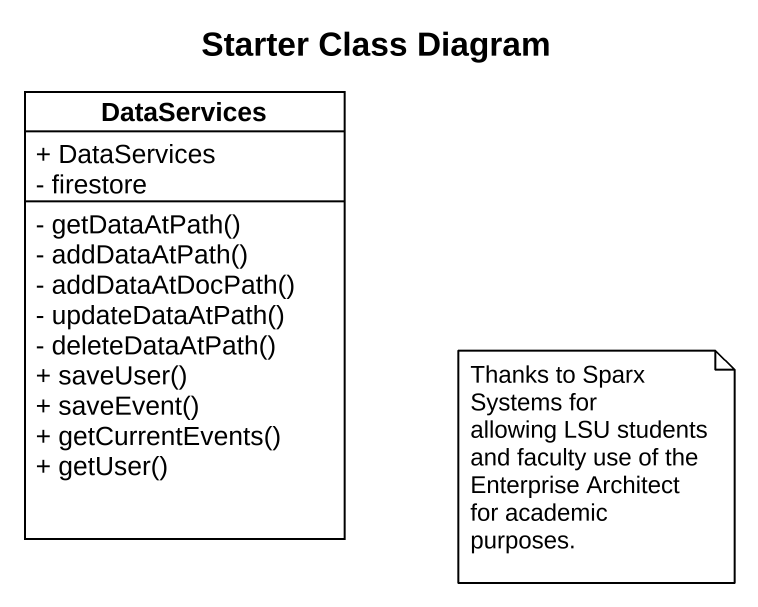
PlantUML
@startuml
title Starter Class Diagram
hide circle
hide empty members
skinparam classAttributeIconSize 0
class DataServices {
  + DataServices
  - firestore
  - getDataAtPath()
  - addDataAtPath()
  - addDataAtDocPath()
  - updateDataAtPath()
  - deleteDataAtPath()
  + saveUser()
  + saveEvent()
  + getCurrentEvents()
  + getUser()
}
note as N1
  Thanks to Sparx Systems for
  allowing LSU students and faculty use of the Enterprise Architect for academic purposes.
end note
@enduml
